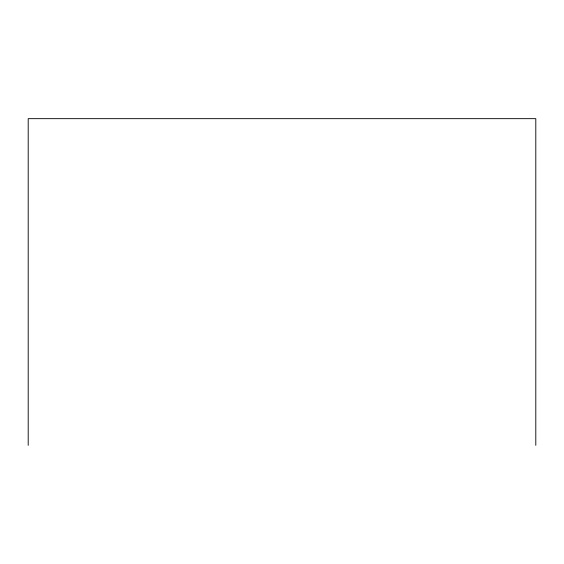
<?xml version="1.0" encoding="UTF-8"?>
<svg xmlns="http://www.w3.org/2000/svg" width="564" height="564" viewBox="0 0 564 564"><rect width="100%" height="100%" fill="white"/><g stroke="black" fill="none" stroke-linecap="round" stroke-linejoin="round"><path stroke-width="0.85" d="M535.8 445.341L535.8 118.659L28.2 118.659L28.2 445.341"/></g></svg>
